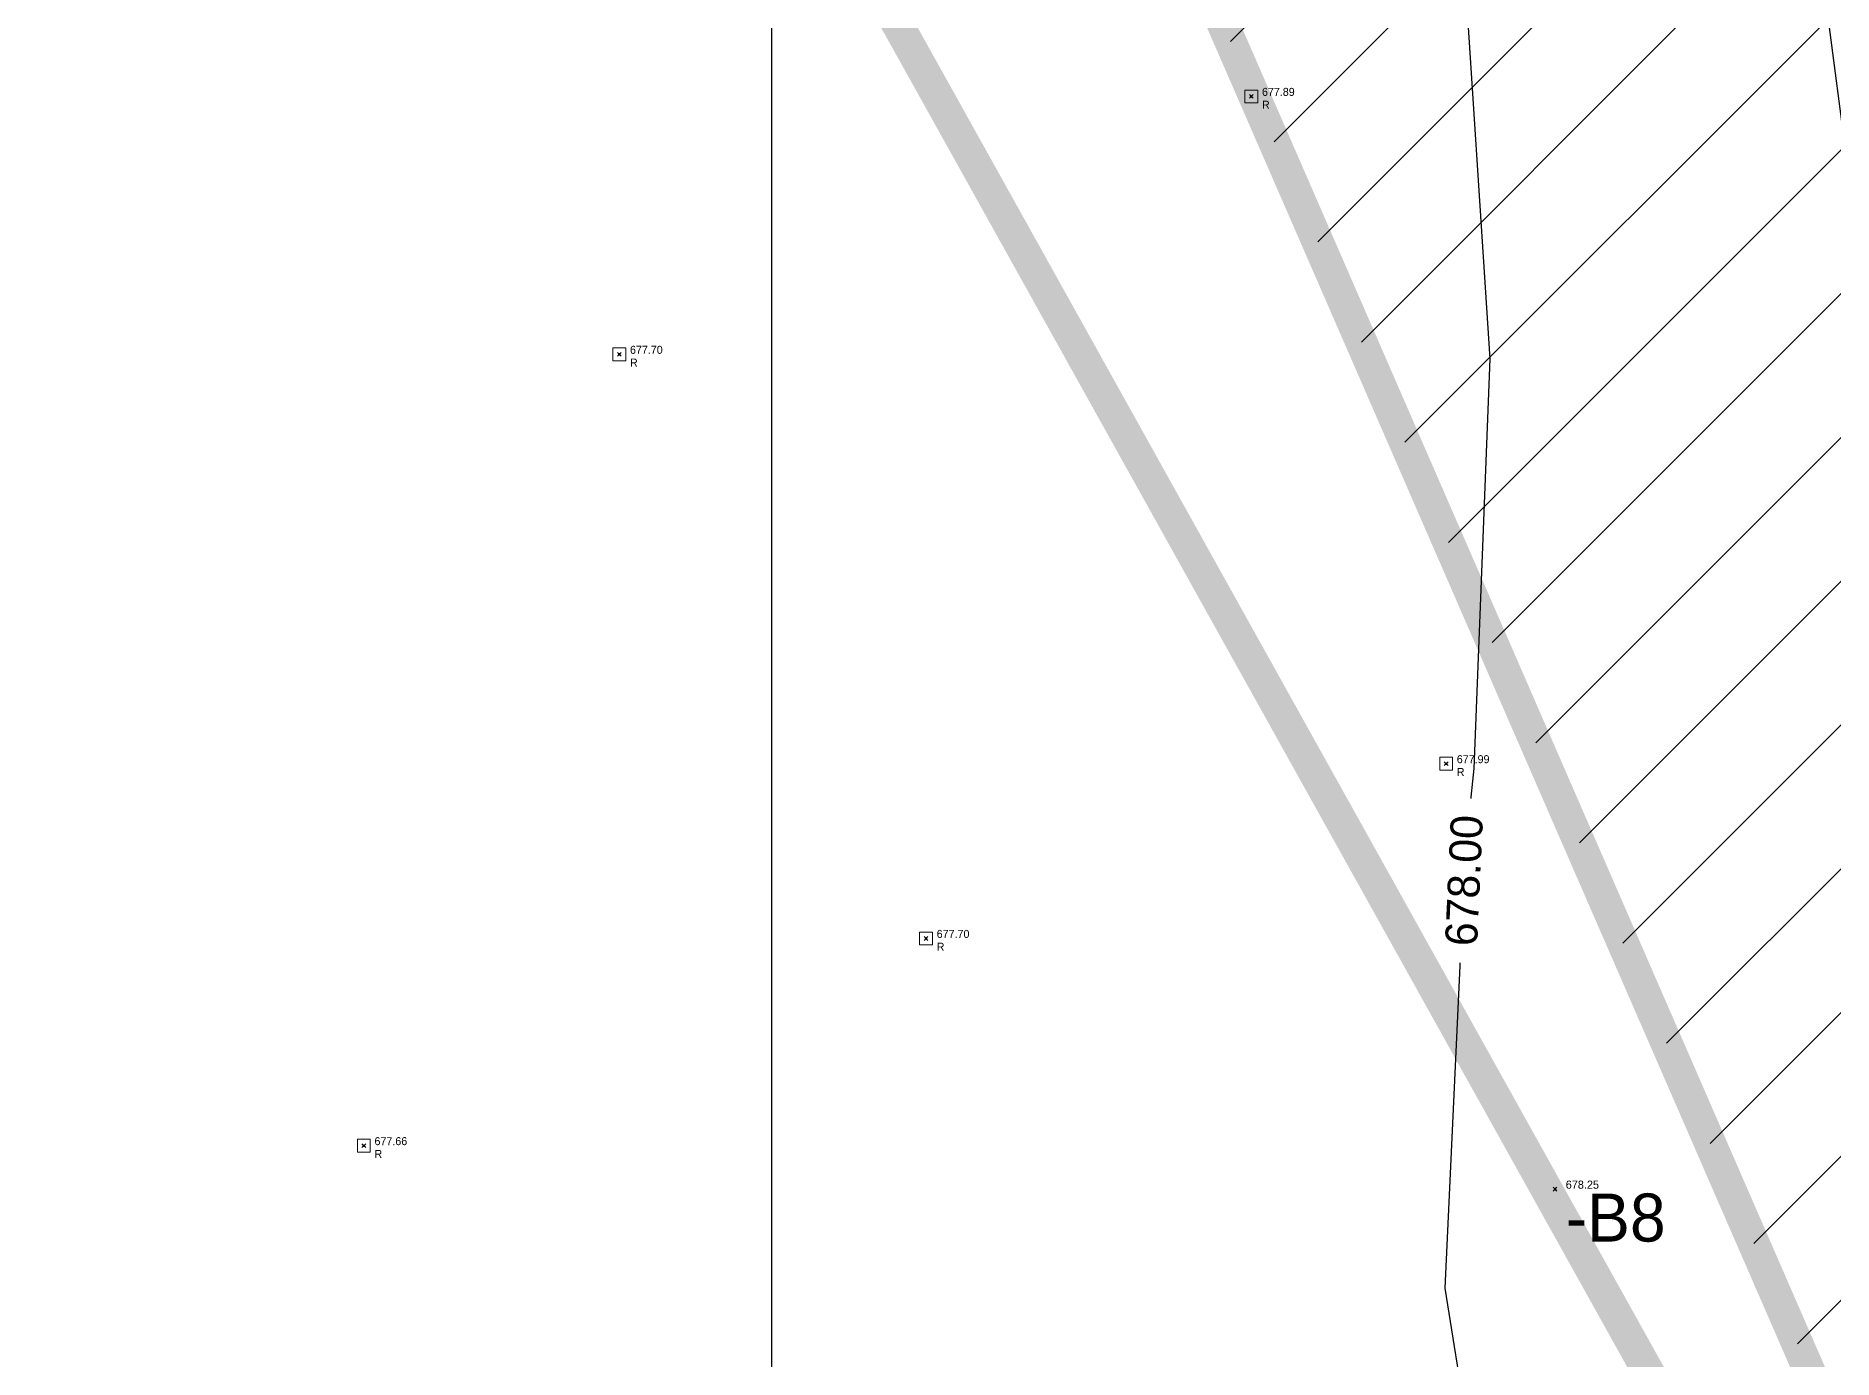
# Model space of a CAD drawing. Extents: x 350769 to 354978, y 6304672 to 6307963.
# Drawn here: x 352388.5 to 352416.58, y 6305839.48 to 6305860.14 of the extents above; entities that cross this region are included whole.
import ezdxf

# ---------------------------------------------------------------- set-up
doc = ezdxf.new("R2010")
doc.units = 0
doc.header["$PDMODE"] = 35
doc.header["$PDSIZE"] = 0.03
for name, pattern in [('4.0 - LO RECABARREN - DESNIVEL NUEVO$0$HIDDEN', [0.375, 0.25, -0.125]), ('CONTINUOS', [0]), ('DASHDOT', [1, 0.5, -0.25, 0, -0.25]), ('DASHED', [19.049999999999997, 12.7, -6.35])]:
    doc.linetypes.add(name, pattern=pattern)
doc.layers.get('0').update_dxf_attribs({"linetype": 'CONTINUOUS'})
for name, color, linetype in [('03_S2_Pav ext_Borde vereda', 7, 'CONTINUOUS'), ('1-CERCO', 252, 'CERCO_LINE'), ('1-coordenadas', 8, 'CONTINUOUS'), ('C-TINN', 5, 'CONTINUOUS'), ('C-TOPO-MINR', 8, 'CONTINUOUS'), ('V-NODE-TEXT DIC 2012', 31, 'CONTINUOUS')]:
    doc.layers.add(name, color=color, linetype=linetype)
doc.layers.add('0_ASD_LINEA OFICIAL', color=253, linetype='DASHDOT', lineweight=20)
doc.layers.add('0_ASD_TOPOGRAFIA_ELEMENTOS', color=9, linetype='CONTINUOS', lineweight=5, true_color=0xbdbdbd)
doc.linetypes.add('CERCO_LINE', pattern='A,0.5,-0.2,[" X ",STANDARD,S=0.1,R=0,X=-0.1,Y=-0.05],-0.25', length=0.95)

# ---------------------------------------------------------------- blocks, each defined once
blk = doc.blocks.new('COORDENADAS')
at = {"layer": '1-coordenadas'}
blk.add_line((220, -900.625), (220, -0.625), dxfattribs=at)
blk = doc.blocks.new('A$C27410629')
at = {"true_color": 0x136734, "transparency": 33554559}
h = blk.add_hatch(dxfattribs=at)
h.set_pattern_fill('ANSI31', color=116, scale=0.5)
h.set_pattern_definition([(45, (-8759.562515186517, -519.1035735587502), (-1.122532015133644, 1.122532015133644), [])])
h.paths.add_polyline_path([(137.5068959888558, 1252.464406617455, 0.1176268807227723), (109.8147584422568, 1254.193915082658, 0.0669245107500281), (94.44469839795602, 1249.334472017372, 0.3153492887079504), (64.30173641118381, 1196.270282113329, 0.0226826871159959), (65.7292635223912, 1185.310127003227), (112.3603922077091, 1218.953454515778), (153.4782689701005, 1161.962272479494), (172.1053089193083, 1139.480769404351), (187.9579650288579, 1141.807885415954), (193.565073162812, 1120.465553675225), (224.197974734232, 1050.129297271156), (250.6203797236194, 989.4787086543838), (268.1526288855184, 972.7353945672494, 7.2547007156e-06), (291.4898137452492, 983.2987389690225), (238.1945199318034, 1105.633967029937), (205.2934048173047, 1181.112163638985), (177.0531538182076, 1197.651557407602)])
at = {"layer": '0_ASD_LINEA OFICIAL', "ltscale": 8, "const_width": 0.5}
blk.add_lwpolyline([(250.6203797236194, 989.4787086543838), (268.1526288854875, 972.7353945673531, 7.2547007157e-06), (291.4898137452146, 983.2987389692971), (291.4898137452146, 983.2987389692971), (238.1945199318034, 1105.633967029937), (205.2934048173047, 1181.112163638985), (177.0531538182076, 1197.651557407602), (137.6146324061954, 1252.315079214)], format="xyb", dxfattribs=at)
for points in [[(65.72926352235241, 1185.310127003199), (112.3603922077091, 1218.953454515778), (153.4782689701005, 1161.962272479494), (172.1053089193083, 1139.480769404351), (187.9579650288579, 1141.807885415954), (193.565073162812, 1120.465553675225), (224.197974734232, 1050.129297271156), (250.6203797236194, 989.4787086543838)], [(160.9876143796937, 1025.359743172903), (224.1959328140074, 1050.133984341224), (193.565073162812, 1120.465553675225), (187.9579650288579, 1141.807885415954), (172.1053089193083, 1139.480769404351), (153.4782689701005, 1161.962272479494), (117.4026874119681, 1137.085542515902), (85.5836153089768, 1125.976116823203)]]:
    blk.add_lwpolyline(points, dxfattribs=at)
blk = doc.blocks.new('TOPOGRAFIA')
at = {"layer": '1-CERCO', "color": 9, "lineweight": 0, "true_color": 0xbdbdbd, "flags": 128}
blk.add_lwpolyline([(390419.261, 6302877.959), (390420.389, 6302873.078), (390415.82, 6302865.561000001), (390418.194, 6302847.449), (390419.461, 6302838.507), (390420.833, 6302829.557999999), (390422.263, 6302820.451), (390423.0720000001, 6302814.547)], dxfattribs=at)
at = {"layer": '1-coordenadas', "color": 9, "linetype": '4.0 - LO RECABARREN - DESNIVEL NUEVO$0$HIDDEN', "lineweight": 0, "ltscale": 50, "true_color": 0xbdbdbd}
blk.add_line((390400, 6302300), (390400, 6303200), dxfattribs=at)
at = {"layer": 'C-TINN', "color": 9, "linetype": 'Continuous', "lineweight": 0, "true_color": 0xbdbdbd}
for points, elevation in [([(390407.3880000001, 6302859.097), (390407.3880000001, 6302859.296999999), (390407.588, 6302859.296999999), (390407.588, 6302859.097), (390407.3880000001, 6302859.097)], 677.886), ([(390397.516, 6302855.07), (390397.516, 6302855.27), (390397.716, 6302855.27), (390397.716, 6302855.07), (390397.516, 6302855.07)], 677.701), ([(390410.4310000001, 6302848.678), (390410.4310000001, 6302848.878), (390410.631, 6302848.878), (390410.631, 6302848.678), (390410.4310000001, 6302848.678)], 677.987), ([(390402.3070000001, 6302845.95), (390402.3070000001, 6302846.149999999), (390402.507, 6302846.149999999), (390402.507, 6302845.95), (390402.3070000001, 6302845.95)], 677.704), ([(390393.525, 6302842.714000001), (390393.525, 6302842.914), (390393.725, 6302842.914), (390393.725, 6302842.714000001), (390393.525, 6302842.714000001)], 677.662)]:
    blk.add_lwpolyline(points, dxfattribs=dict(at, elevation=elevation))
for p in [(390407.488, 6302859.197, 677.886), (390397.616, 6302855.17, 677.701), (390410.531, 6302848.778, 677.987), (390402.407, 6302846.05, 677.704), (390393.625, 6302842.814, 677.662)]:
    blk.add_point(p, dxfattribs=at)
at = {"layer": 'C-TOPO-MINR', "color": 9, "linetype": 'Continuous', "lineweight": -3, "true_color": 0xbdbdbd, "elevation": 678}
blk.add_lwpolyline([(390410.8560023202, 6302838.47875406), (390410.5189786667, 6302840.587813334), (390410.8352282609, 6302847.414695652), (390410.9717920355, 6302848.701553097), (390411.2203669725, 6302855.101366973), (390410.7860833334, 6302861.716083333), (390404.4696388889, 6302862.515138889), (390400.7126259352, 6302862.860488778), (390397.7745196506, 6302863.917030568), (390395.8861807229, 6302865.050192771), (390392.4050763359, 6302865.58371603), (390388.857285473, 6302864.150015202), (390379.957301391, 6302869.435068006)], dxfattribs=at)
at = {"layer": 'V-NODE-TEXT DIC 2012', "color": 9, "lineweight": 0, "true_color": 0xbdbdbd}
for p in [(390407.488, 6302859.197), (390397.616, 6302855.17), (390410.531, 6302848.778), (390402.407, 6302846.05), (390393.625, 6302842.814), (390412.233, 6302842.135)]:
    blk.add_point(p, dxfattribs=at)
for s, height, p in [('677.89', 0.125, (390407.6547893219, 6302859.205210677)), ('R', 0.125, (390407.6547893219, 6302859.005210678)), ('677.70', 0.125, (390397.7827893219, 6302855.178210678)), ('R', 0.125, (390397.7827893219, 6302854.978210678)), ('677.99', 0.125, (390410.6977893219, 6302848.786210678)), ('R', 0.125, (390410.6977893219, 6302848.586210678)), ('677.70', 0.125, (390402.5737893219, 6302846.058210677)), ('R', 0.125, (390402.5737893219, 6302845.858210678)), ('677.66', 0.125, (390393.7917893219, 6302842.822210678)), ('R', 0.125, (390393.7917893219, 6302842.622210679)), ('678.25', 0.127, (390412.3997893219, 6302842.142210677)), ('-B8', 0.75, (390412.3997893219, 6302841.317210678))]:
    blk.add_text(s, height=height, dxfattribs=at).set_placement(p)
at = {"layer": 'C-TOPO-MINR', "color": 9, "linetype": 'Continuous', "lineweight": 0, "true_color": 0xbdbdbd, "insert": (390410.813901226, 6302846.954308792, 678), "char_height": 0.5, "width": 2.500952380952381, "attachment_point": 5, "rotation": 87.34771721541689, "bg_fill": 3, "box_fill_scale": 1.0635, "bg_fill_color": 9, "bg_fill_true_color": 13158600, "bg_fill_transparency": 0}
blk.add_mtext('678.00', dxfattribs=at)
at = {"layer": '0_ASD_LINEA OFICIAL', "ltscale": 8, "const_width": 0.5}
blk.add_lwpolyline([(390427.7422208371, 6302814.067302241), (390462.175169294, 6302752.281984893), (390383.0708512056, 6302730.60460566), (390309.799280958, 6302723.34933251), (390311.3694829855, 6302703.307175558), (390386.7450058985, 6302710.87060822), (390472.1157813581, 6302734.447625814), (390495.6666031899, 6302745.107885282), (390523.3047577998, 6302756.108814369), (390473.7988608224, 6302802.290811195, -0.151018922054954), (390428.284824325, 6302881.718520356), (390391.7076271252, 6302986.357196383, -0.0353672387787057), (390370.1826827546, 6302995.883561216, 0.281090384313248), (390309.6791110245, 6302995.975573557), (390362.1061406053, 6302925.87386779), (390362.1051407481, 6302925.873120026), (390363.1240822571, 6302924.510663705, -0.0334358729418558), (390384.9297867848, 6302890.883640137), (390427.7422208371, 6302814.067302241)], format="xyb", dxfattribs=at)
blk.add_lwpolyline([(390427.7422208371, 6302814.067302241), (390462.175169294, 6302752.281984893), (390383.0708512056, 6302730.60460566), (390309.799280958, 6302723.34933251), (390311.3694829855, 6302703.307175558), (390386.7450058985, 6302710.87060822), (390472.1157813581, 6302734.447625814), (390495.6666031899, 6302745.107885282), (390523.3047577998, 6302756.108814369), (390473.7988608224, 6302802.290811195, -0.151018922054954), (390428.284824325, 6302881.718520356), (390391.7076271252, 6302986.357196383, -0.0353672387787057), (390370.1826827546, 6302995.883561216, 0.281090384313248), (390309.6791110245, 6302995.975573557), (390362.1061406053, 6302925.87386779), (390362.1051407481, 6302925.873120026), (390363.1240822571, 6302924.510663705, -0.0334358729418558), (390384.9297867848, 6302890.883640137), (390427.7422208371, 6302814.067302241)], format="xyb", dxfattribs=at)

msp = doc.modelspace()

# ---------------------------------------------------------------- linework, layer by layer
at = {"layer": '1-CERCO', "ltscale": 6, "flags": 128}
msp.add_lwpolyline([(352419.261, 6305877.959), (352420.389, 6305873.078), (352415.82, 6305865.561000001), (352418.194, 6305847.449), (352419.461, 6305838.507), (352420.833, 6305829.557999999), (352422.263, 6305820.451), (352423.0720000001, 6305814.547)], dxfattribs=at)

# ---------------------------------------------------------------- block references
at = {"color": 252, "linetype": 'DASHED'}
msp.add_blockref('COORDENADAS', (352180, 6306200.625), dxfattribs=at)
at = {"layer": '03_S2_Pav ext_Borde vereda', "linetype": 'Continuous'}
msp.add_blockref('A$C27410629', (352203.9623478023, 6304761.713605438), dxfattribs=at)

# ---------------------------------------------------------------- next in the draw order: block references
at = {"layer": '0_ASD_TOPOGRAFIA_ELEMENTOS', "color": 30, "true_color": 0xf26507}
msp.add_blockref('TOPOGRAFIA', (-38000, 3000), dxfattribs=at)

doc.saveas('drawing.dxf')
